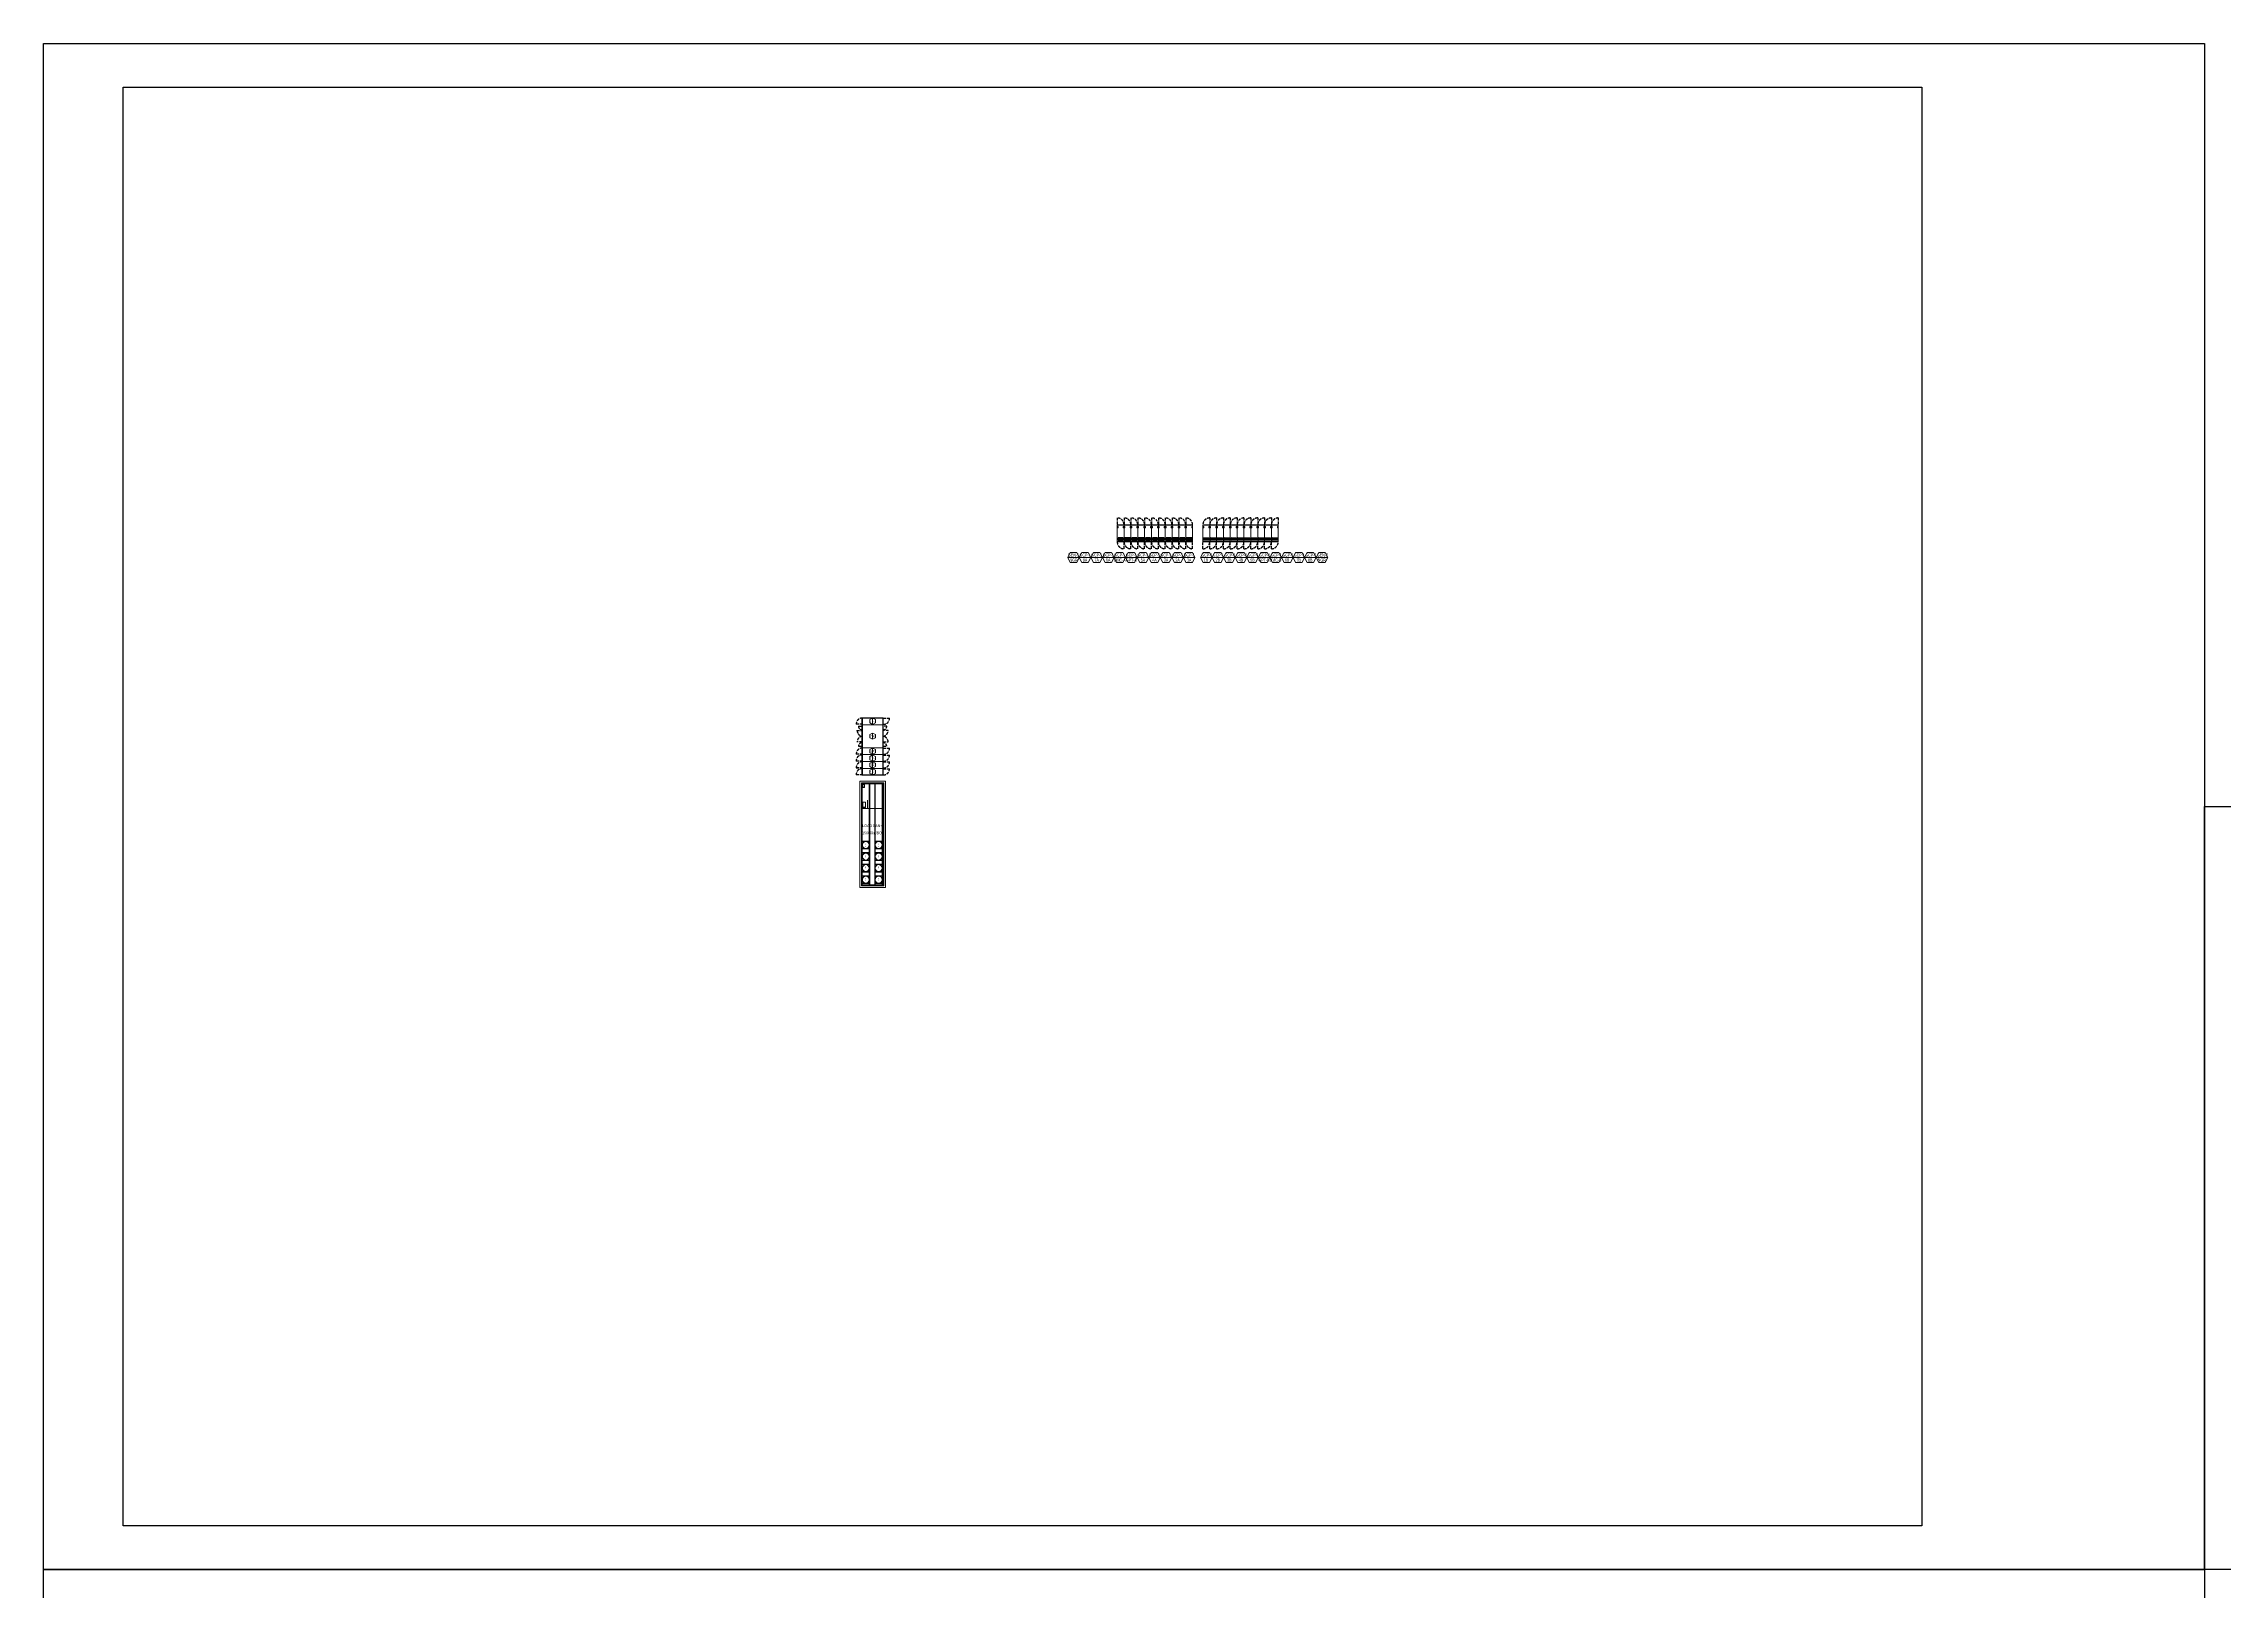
# Model space of a CAD drawing. Header units: millimetres. Extents: x 0 to 504600, y -356400 to 891000.
# Drawn here: x 0 to 254625, y -180750 to 0 of the extents above; entities that cross this region are included whole.
import ezdxf
from ezdxf.enums import TextEntityAlignment as Align

# ---------------------------------------------------------------- set-up
doc = ezdxf.new("R2010")
doc.units = ezdxf.units.MM
doc.header["$LTSCALE"] = 150
doc.linetypes.add('LH2', pattern=[2.85, 2, -0.85])
doc.linetypes.add('PHANTOM', pattern=[2.5, 1.25, -0.25, 0.25, -0.25, 0.25, -0.25])
doc.layers.get('Defpoints').update_dxf_attribs({"color": 150})
doc.layers.add('-----31 Base Plan Equipment', color=5, linetype='Continuous', lineweight=0)
doc.layers.add('NOPLOT', color=191, linetype='Continuous', plot=False)
doc.styles.add('ELEC', font='')
doc.styles.get('ELEC').set_extended_font_data('Dotum')

msp = doc.modelspace()

# ---------------------------------------------------------------- linework, layer by layer
at = {"layer": '-----31 Base Plan Equipment'}
for p, q in [((126154, -56235), (125354, -56235)), ((126154, -58153), (125354, -58153)), ((125404, -56555), (125454, -56405)), ((125454, -56555), (125404, -56405)), ((126104, -56555), (126054, -56405)), ((126054, -56555), (126104, -56405)), ((126954, -56235), (126154, -56235)), ((126954, -58153), (126154, -58153)), ((126204, -56555), (126254, -56405)), ((126254, -56555), (126204, -56405)), ((126904, -56555), (126854, -56405)), ((126854, -56555), (126904, -56405)), ((127754, -56235), (126954, -56235)), ((127754, -58153), (126954, -58153)), ((127004, -56555), (127054, -56405)), ((127054, -56555), (127004, -56405)), ((127704, -56555), (127654, -56405)), ((127654, -56555), (127704, -56405)), ((128554, -56235), (127754, -56235)), ((128554, -58153), (127754, -58153)), ((127804, -56555), (127854, -56405)), ((127854, -56555), (127804, -56405)), ((128504, -56555), (128454, -56405)), ((128454, -56555), (128504, -56405)), ((129354, -56235), (128554, -56235)), ((129354, -58153), (128554, -58153)), ((128604, -56555), (128654, -56405)), ((128654, -56555), (128604, -56405)), ((129304, -56555), (129254, -56405)), ((129254, -56555), (129304, -56405)), ((130154, -56235), (129354, -56235)), ((130154, -58153), (129354, -58153)), ((129404, -56555), (129454, -56405)), ((129454, -56555), (129404, -56405)), ((130104, -56555), (130054, -56405)), ((130054, -56555), (130104, -56405)), ((130954, -56235), (130154, -56235)), ((130954, -58153), (130154, -58153)), ((130204, -56555), (130254, -56405)), ((130254, -56555), (130204, -56405)), ((130904, -56555), (130854, -56405)), ((130854, -56555), (130904, -56405)), ((131754, -56235), (130954, -56235)), ((131754, -58153), (130954, -58153)), ((131004, -56555), (131054, -56405)), ((131054, -56555), (131004, -56405)), ((131704, -56555), (131654, -56405)), ((131654, -56555), (131704, -56405)), ((132554, -56235), (131754, -56235)), ((132554, -58153), (131754, -58153)), ((131804, -56555), (131854, -56405)), ((131854, -56555), (131804, -56405)), ((132504, -56555), (132454, -56405)), ((132454, -56555), (132504, -56405)), ((133354, -56235), (132554, -56235)), ((133354, -58153), (132554, -58153)), ((132604, -56555), (132654, -56405)), ((132654, -56555), (132604, -56405)), ((133304, -56555), (133254, -56405)), ((133254, -56555), (133304, -56405)), ((134154, -56235), (133354, -56235)), ((134154, -58153), (133354, -58153)), ((133404, -56555), (133454, -56405)), ((133454, -56555), (133404, -56405)), ((134104, -56555), (134054, -56405)), ((134054, -56555), (134104, -56405)), ((135354, -56235), (136154, -56235)), ((135354, -58153), (136154, -58153)), ((135404, -56555), (135454, -56405)), ((135454, -56555), (135404, -56405)), ((136104, -56555), (136054, -56405)), ((136054, -56555), (136104, -56405)), ((136154, -56235), (136954, -56235)), ((136154, -58153), (136954, -58153)), ((136204, -56555), (136254, -56405)), ((136254, -56555), (136204, -56405)), ((136904, -56555), (136854, -56405)), ((136854, -56555), (136904, -56405)), ((136954, -56235), (137754, -56235)), ((136954, -58153), (137754, -58153)), ((137004, -56555), (137054, -56405)), ((137054, -56555), (137004, -56405)), ((137704, -56555), (137654, -56405)), ((137654, -56555), (137704, -56405)), ((137754, -56235), (138554, -56235)), ((137754, -58153), (138554, -58153)), ((137804, -56555), (137854, -56405)), ((137854, -56555), (137804, -56405)), ((138504, -56555), (138454, -56405)), ((138454, -56555), (138504, -56405)), ((138554, -56235), (139354, -56235)), ((138554, -58153), (139354, -58153)), ((138604, -56555), (138654, -56405)), ((138654, -56555), (138604, -56405)), ((139304, -56555), (139254, -56405)), ((139254, -56555), (139304, -56405)), ((139354, -56235), (140154, -56235)), ((139354, -58153), (140154, -58153)), ((139404, -56555), (139454, -56405)), ((139454, -56555), (139404, -56405)), ((140104, -56555), (140054, -56405)), ((140054, -56555), (140104, -56405)), ((140154, -56235), (140954, -56235)), ((140154, -58153), (140954, -58153)), ((140204, -56555), (140254, -56405)), ((140254, -56555), (140204, -56405)), ((140904, -56555), (140854, -56405)), ((140854, -56555), (140904, -56405)), ((140954, -56235), (141754, -56235)), ((140954, -58153), (141754, -58153)), ((141004, -56555), (141054, -56405)), ((141054, -56555), (141004, -56405)), ((141704, -56555), (141654, -56405)), ((141654, -56555), (141704, -56405)), ((141754, -56235), (142554, -56235)), ((141754, -58153), (142554, -58153)), ((141804, -56555), (141854, -56405)), ((141854, -56555), (141804, -56405)), ((142504, -56555), (142454, -56405)), ((142454, -56555), (142504, -56405)), ((142554, -56235), (143354, -56235)), ((142554, -58153), (143354, -58153)), ((142604, -56555), (142654, -56405)), ((142654, -56555), (142604, -56405)), ((143304, -56555), (143254, -56405)), ((143254, -56555), (143304, -56405)), ((143354, -56235), (144154, -56235)), ((143354, -58153), (144154, -58153)), ((143404, -56555), (143454, -56405)), ((143454, -56555), (143404, -56405)), ((144104, -56555), (144054, -56405)), ((144054, -56555), (144104, -56405)), ((95494, -86336, 0), (95494, -98336, 0)), ((95494, -86336, 0), (95494, -87336, 0)), ((95497, -86336, 0), (97994, -86336, 0)), ((95497, -86336, 0), (95497, -98336, 0)), ((95497, -86336, 0), (97994, -86336, 0)), ((95497, -86340, 0), (97994, -86340, 0)), ((95497, -86340, 0), (97994, -86340, 0)), ((95497, -86433, 0), (97994, -86433, 0)), ((95497, -86433, 0), (97994, -86433, 0)), ((95497, -86436, 0), (97994, -86436, 0)), ((95497, -86436, 0), (97994, -86436, 0)), ((95542, -86436, 0), (95542, -98236, 0)), ((95567, -86375, 0), (95567, -98274, 0)), ((95587, -86436, 0), (95587, -98236, 0)), ((95592, -86436, 0), (95592, -98236, 0)), ((96407, -86436, 0), (96407, -98236, 0)), ((96457, -86436, 0), (96457, -98236, 0)), ((97034, -86436, 0), (97034, -98236, 0)), ((97084, -86436, 0), (97084, -98236, 0)), ((97899, -86436, 0), (97899, -98236, 0)), ((97904, -86436, 0), (97904, -98236, 0)), ((97924, -86375, 0), (97924, -98274, 0)), ((97949, -86436, 0), (97949, -98236, 0)), ((97994, -86336, 0), (97994, -98336, 0)), ((97994, -86336, 0), (98094, -86336, 0)), ((97994, -86336, 0), (98094, -86336, 0)), ((97997, -86336, 0), (97997, -98336, 0)), ((98091, -86336, 0), (98091, -98336, 0)), ((98094, -86336, 0), (98094, -98336, 0)), ((95558, -93154, 0), (95576, -93154, 0)), ((95558, -93369, 0), (95576, -93369, 0)), ((95558, -93586, 0), (95576, -93586, 0)), ((95558, -93804, 0), (95576, -93804, 0)), ((95558, -94019, 0), (95576, -94019, 0)), ((95567, -93163, 0), (95567, -93145, 0)), ((95567, -93378, 0), (95567, -93360, 0)), ((95567, -93595, 0), (95567, -93577, 0)), ((95567, -93813, 0), (95567, -93795, 0)), ((95567, -94028, 0), (95567, -94010, 0)), ((96407, -93129, 0), (95592, -93129, 0)), ((96407, -93174, 0), (95592, -93174, 0)), ((96407, -93179, 0), (95592, -93179, 0)), ((96407, -93994, 0), (95592, -93994, 0)), ((96407, -93999, 0), (95592, -93999, 0)), ((96407, -94044, 0), (95592, -94044, 0)), ((95773, -93154, 0), (95791, -93154, 0)), ((95773, -94019, 0), (95791, -94019, 0)), ((95782, -93163, 0), (95782, -93145, 0)), ((95782, -94028, 0), (95782, -94010, 0)), ((95990, -93154, 0), (96008, -93154, 0)), ((95990, -94019, 0), (96008, -94019, 0)), ((95999, -93163, 0), (95999, -93145, 0)), ((95999, -94028, 0), (95999, -94010, 0)), ((96208, -93154, 0), (96226, -93154, 0)), ((96208, -94019, 0), (96226, -94019, 0)), ((96217, -93163, 0), (96217, -93145, 0)), ((96217, -94028, 0), (96217, -94010, 0)), ((96423, -93154, 0), (96441, -93154, 0)), ((96423, -93369, 0), (96441, -93369, 0)), ((96423, -93586, 0), (96441, -93586, 0)), ((96423, -93804, 0), (96441, -93804, 0)), ((96423, -94019, 0), (96441, -94019, 0)), ((96432, -93163, 0), (96432, -93145, 0)), ((96432, -93378, 0), (96432, -93360, 0)), ((96432, -93595, 0), (96432, -93577, 0)), ((96432, -93813, 0), (96432, -93795, 0)), ((96432, -94028, 0), (96432, -94010, 0)), ((97050, -93154, 0), (97068, -93154, 0)), ((97050, -93369, 0), (97068, -93369, 0)), ((97050, -93586, 0), (97068, -93586, 0)), ((97050, -93804, 0), (97068, -93804, 0)), ((97050, -94019, 0), (97068, -94019, 0)), ((97059, -93163, 0), (97059, -93145, 0)), ((97059, -93378, 0), (97059, -93360, 0)), ((97059, -93595, 0), (97059, -93577, 0)), ((97059, -93813, 0), (97059, -93795, 0)), ((97059, -94028, 0), (97059, -94010, 0)), ((97084, -93129, 0), (97899, -93129, 0)), ((97084, -93174, 0), (97899, -93174, 0)), ((97084, -93179, 0), (97899, -93179, 0)), ((97084, -93994, 0), (97899, -93994, 0)), ((97084, -93999, 0), (97899, -93999, 0)), ((97084, -94044, 0), (97899, -94044, 0)), ((97265, -93154, 0), (97283, -93154, 0)), ((97265, -94019, 0), (97283, -94019, 0)), ((97274, -93163, 0), (97274, -93145, 0)), ((97274, -94028, 0), (97274, -94010, 0)), ((97482, -93154, 0), (97500, -93154, 0)), ((97482, -94019, 0), (97500, -94019, 0)), ((97491, -93163, 0), (97491, -93145, 0)), ((97491, -94028, 0), (97491, -94010, 0)), ((97700, -93154, 0), (97718, -93154, 0)), ((97700, -94019, 0), (97718, -94019, 0)), ((97709, -93163, 0), (97709, -93145, 0)), ((97709, -94028, 0), (97709, -94010, 0)), ((97915, -93154, 0), (97933, -93154, 0)), ((97915, -93369, 0), (97933, -93369, 0)), ((97915, -93586, 0), (97933, -93586, 0)), ((97915, -93804, 0), (97933, -93804, 0)), ((97915, -94019, 0), (97933, -94019, 0)), ((97924, -93163, 0), (97924, -93145, 0)), ((97924, -93378, 0), (97924, -93360, 0)), ((97924, -93595, 0), (97924, -93577, 0)), ((97924, -93813, 0), (97924, -93795, 0)), ((97924, -94028, 0), (97924, -94010, 0)), ((95558, -94504, 0), (95576, -94504, 0)), ((95558, -94719, 0), (95576, -94719, 0)), ((95558, -94936, 0), (95576, -94936, 0)), ((95558, -95154, 0), (95576, -95154, 0)), ((95558, -95369, 0), (95576, -95369, 0)), ((95558, -95854, 0), (95576, -95854, 0)), ((95558, -96069, 0), (95576, -96069, 0)), ((95558, -96286, 0), (95576, -96286, 0)), ((95558, -96504, 0), (95576, -96504, 0)), ((95558, -96719, 0), (95576, -96719, 0)), ((95567, -94513, 0), (95567, -94495, 0)), ((95567, -94728, 0), (95567, -94710, 0)), ((95567, -94945, 0), (95567, -94927, 0)), ((95567, -95163, 0), (95567, -95145, 0)), ((95567, -95378, 0), (95567, -95360, 0)), ((95567, -95863, 0), (95567, -95845, 0)), ((95567, -96078, 0), (95567, -96060, 0)), ((95567, -96295, 0), (95567, -96277, 0)), ((95567, -96513, 0), (95567, -96495, 0)), ((95567, -96728, 0), (95567, -96710, 0)), ((96407, -94479, 0), (95592, -94479, 0)), ((96407, -94524, 0), (95592, -94524, 0)), ((96407, -94529, 0), (95592, -94529, 0)), ((96407, -95344, 0), (95592, -95344, 0)), ((96407, -95349, 0), (95592, -95349, 0)), ((96407, -95394, 0), (95592, -95394, 0)), ((96407, -95829, 0), (95592, -95829, 0)), ((96407, -95874, 0), (95592, -95874, 0)), ((96407, -95879, 0), (95592, -95879, 0)), ((96407, -96694, 0), (95592, -96694, 0)), ((96407, -96699, 0), (95592, -96699, 0)), ((96407, -96744, 0), (95592, -96744, 0)), ((95773, -94504, 0), (95791, -94504, 0)), ((95773, -95369, 0), (95791, -95369, 0)), ((95773, -95854, 0), (95791, -95854, 0)), ((95773, -96719, 0), (95791, -96719, 0)), ((95782, -94513, 0), (95782, -94495, 0)), ((95782, -95378, 0), (95782, -95360, 0)), ((95782, -95863, 0), (95782, -95845, 0)), ((95782, -96728, 0), (95782, -96710, 0)), ((95990, -94504, 0), (96008, -94504, 0)), ((95990, -95369, 0), (96008, -95369, 0)), ((95990, -95854, 0), (96008, -95854, 0)), ((95990, -96719, 0), (96008, -96719, 0)), ((95999, -94513, 0), (95999, -94495, 0)), ((95999, -95378, 0), (95999, -95360, 0)), ((95999, -95863, 0), (95999, -95845, 0)), ((95999, -96728, 0), (95999, -96710, 0)), ((96208, -94504, 0), (96226, -94504, 0)), ((96208, -95369, 0), (96226, -95369, 0)), ((96208, -95854, 0), (96226, -95854, 0)), ((96208, -96719, 0), (96226, -96719, 0)), ((96217, -94513, 0), (96217, -94495, 0)), ((96217, -95378, 0), (96217, -95360, 0)), ((96217, -95863, 0), (96217, -95845, 0)), ((96217, -96728, 0), (96217, -96710, 0)), ((96423, -94504, 0), (96441, -94504, 0)), ((96423, -94719, 0), (96441, -94719, 0)), ((96423, -94936, 0), (96441, -94936, 0)), ((96423, -95154, 0), (96441, -95154, 0)), ((96423, -95369, 0), (96441, -95369, 0)), ((96423, -95854, 0), (96441, -95854, 0)), ((96423, -96069, 0), (96441, -96069, 0)), ((96423, -96286, 0), (96441, -96286, 0)), ((96423, -96504, 0), (96441, -96504, 0)), ((96423, -96719, 0), (96441, -96719, 0)), ((96432, -94513, 0), (96432, -94495, 0)), ((96432, -94728, 0), (96432, -94710, 0)), ((96432, -94945, 0), (96432, -94927, 0)), ((96432, -95163, 0), (96432, -95145, 0)), ((96432, -95378, 0), (96432, -95360, 0)), ((96432, -95863, 0), (96432, -95845, 0)), ((96432, -96078, 0), (96432, -96060, 0)), ((96432, -96295, 0), (96432, -96277, 0)), ((96432, -96513, 0), (96432, -96495, 0)), ((96432, -96728, 0), (96432, -96710, 0)), ((97050, -94504, 0), (97068, -94504, 0)), ((97050, -94719, 0), (97068, -94719, 0)), ((97050, -94936, 0), (97068, -94936, 0)), ((97050, -95154, 0), (97068, -95154, 0)), ((97050, -95369, 0), (97068, -95369, 0)), ((97050, -95854, 0), (97068, -95854, 0)), ((97050, -96069, 0), (97068, -96069, 0)), ((97050, -96286, 0), (97068, -96286, 0)), ((97050, -96504, 0), (97068, -96504, 0)), ((97050, -96719, 0), (97068, -96719, 0)), ((97059, -94513, 0), (97059, -94495, 0)), ((97059, -94728, 0), (97059, -94710, 0)), ((97059, -94945, 0), (97059, -94927, 0)), ((97059, -95163, 0), (97059, -95145, 0)), ((97059, -95378, 0), (97059, -95360, 0)), ((97059, -95863, 0), (97059, -95845, 0)), ((97059, -96078, 0), (97059, -96060, 0)), ((97059, -96295, 0), (97059, -96277, 0)), ((97059, -96513, 0), (97059, -96495, 0)), ((97059, -96728, 0), (97059, -96710, 0)), ((97084, -94479, 0), (97899, -94479, 0)), ((97084, -94524, 0), (97899, -94524, 0)), ((97084, -94529, 0), (97899, -94529, 0)), ((97084, -95344, 0), (97899, -95344, 0)), ((97084, -95349, 0), (97899, -95349, 0)), ((97084, -95394, 0), (97899, -95394, 0)), ((97084, -95829, 0), (97899, -95829, 0)), ((97084, -95874, 0), (97899, -95874, 0)), ((97084, -95879, 0), (97899, -95879, 0)), ((97084, -96694, 0), (97899, -96694, 0)), ((97084, -96699, 0), (97899, -96699, 0)), ((97084, -96744, 0), (97899, -96744, 0)), ((97265, -94504, 0), (97283, -94504, 0)), ((97265, -95369, 0), (97283, -95369, 0)), ((97265, -95854, 0), (97283, -95854, 0)), ((97265, -96719, 0), (97283, -96719, 0)), ((97274, -94513, 0), (97274, -94495, 0)), ((97274, -95378, 0), (97274, -95360, 0)), ((97274, -95863, 0), (97274, -95845, 0)), ((97274, -96728, 0), (97274, -96710, 0)), ((97482, -94504, 0), (97500, -94504, 0)), ((97482, -95369, 0), (97500, -95369, 0)), ((97482, -95854, 0), (97500, -95854, 0)), ((97482, -96719, 0), (97500, -96719, 0)), ((97491, -94513, 0), (97491, -94495, 0)), ((97491, -95378, 0), (97491, -95360, 0)), ((97491, -95863, 0), (97491, -95845, 0)), ((97491, -96728, 0), (97491, -96710, 0)), ((97700, -94504, 0), (97718, -94504, 0)), ((97700, -95369, 0), (97718, -95369, 0)), ((97700, -95854, 0), (97718, -95854, 0)), ((97700, -96719, 0), (97718, -96719, 0)), ((97709, -94513, 0), (97709, -94495, 0)), ((97709, -95378, 0), (97709, -95360, 0)), ((97709, -95863, 0), (97709, -95845, 0)), ((97709, -96728, 0), (97709, -96710, 0)), ((97915, -94504, 0), (97933, -94504, 0)), ((97915, -94719, 0), (97933, -94719, 0)), ((97915, -94936, 0), (97933, -94936, 0)), ((97915, -95154, 0), (97933, -95154, 0)), ((97915, -95369, 0), (97933, -95369, 0)), ((97915, -95854, 0), (97933, -95854, 0)), ((97915, -96069, 0), (97933, -96069, 0)), ((97915, -96286, 0), (97933, -96286, 0)), ((97915, -96504, 0), (97933, -96504, 0)), ((97915, -96719, 0), (97933, -96719, 0)), ((97924, -94513, 0), (97924, -94495, 0)), ((97924, -94728, 0), (97924, -94710, 0)), ((97924, -94945, 0), (97924, -94927, 0)), ((97924, -95163, 0), (97924, -95145, 0)), ((97924, -95378, 0), (97924, -95360, 0)), ((97924, -95863, 0), (97924, -95845, 0)), ((97924, -96078, 0), (97924, -96060, 0)), ((97924, -96295, 0), (97924, -96277, 0)), ((97924, -96513, 0), (97924, -96495, 0)), ((97924, -96728, 0), (97924, -96710, 0)), ((95497, -98236, 0), (97994, -98236, 0)), ((95497, -98240, 0), (97994, -98240, 0)), ((95497, -98333, 0), (97994, -98333, 0)), ((95497, -98336, 0), (97994, -98336, 0)), ((95558, -97204, 0), (95576, -97204, 0)), ((95558, -97419, 0), (95576, -97419, 0)), ((95558, -97636, 0), (95576, -97636, 0)), ((95558, -97854, 0), (95576, -97854, 0)), ((95558, -98069, 0), (95576, -98069, 0)), ((95567, -97213, 0), (95567, -97195, 0)), ((95567, -97428, 0), (95567, -97410, 0)), ((95567, -97645, 0), (95567, -97627, 0)), ((95567, -97863, 0), (95567, -97845, 0)), ((95567, -98078, 0), (95567, -98060, 0)), ((96407, -97179, 0), (95592, -97179, 0)), ((96407, -97224, 0), (95592, -97224, 0)), ((96407, -97229, 0), (95592, -97229, 0)), ((96407, -98044, 0), (95592, -98044, 0)), ((96407, -98049, 0), (95592, -98049, 0)), ((96407, -98094, 0), (95592, -98094, 0)), ((95773, -97204, 0), (95791, -97204, 0)), ((95773, -98069, 0), (95791, -98069, 0)), ((95782, -97213, 0), (95782, -97195, 0)), ((95782, -98078, 0), (95782, -98060, 0)), ((95990, -97204, 0), (96008, -97204, 0)), ((95990, -98069, 0), (96008, -98069, 0)), ((95999, -97213, 0), (95999, -97195, 0)), ((95999, -98078, 0), (95999, -98060, 0)), ((96208, -97204, 0), (96226, -97204, 0)), ((96208, -98069, 0), (96226, -98069, 0)), ((96217, -97213, 0), (96217, -97195, 0)), ((96217, -98078, 0), (96217, -98060, 0)), ((96423, -97204, 0), (96441, -97204, 0)), ((96423, -97419, 0), (96441, -97419, 0)), ((96423, -97636, 0), (96441, -97636, 0)), ((96423, -97854, 0), (96441, -97854, 0)), ((96423, -98069, 0), (96441, -98069, 0)), ((96432, -97213, 0), (96432, -97195, 0)), ((96432, -97428, 0), (96432, -97410, 0)), ((96432, -97645, 0), (96432, -97627, 0)), ((96432, -97863, 0), (96432, -97845, 0)), ((96432, -98078, 0), (96432, -98060, 0)), ((97050, -97204, 0), (97068, -97204, 0)), ((97050, -97419, 0), (97068, -97419, 0)), ((97050, -97636, 0), (97068, -97636, 0)), ((97050, -97854, 0), (97068, -97854, 0)), ((97050, -98069, 0), (97068, -98069, 0)), ((97059, -97213, 0), (97059, -97195, 0)), ((97059, -97428, 0), (97059, -97410, 0)), ((97059, -97645, 0), (97059, -97627, 0)), ((97059, -97863, 0), (97059, -97845, 0)), ((97059, -98078, 0), (97059, -98060, 0)), ((97084, -97179, 0), (97899, -97179, 0)), ((97084, -97224, 0), (97899, -97224, 0)), ((97084, -97229, 0), (97899, -97229, 0)), ((97084, -98044, 0), (97899, -98044, 0)), ((97084, -98049, 0), (97899, -98049, 0)), ((97084, -98094, 0), (97899, -98094, 0)), ((97265, -97204, 0), (97283, -97204, 0)), ((97265, -98069, 0), (97283, -98069, 0)), ((97274, -97213, 0), (97274, -97195, 0)), ((97274, -98078, 0), (97274, -98060, 0)), ((97482, -97204, 0), (97500, -97204, 0)), ((97482, -98069, 0), (97500, -98069, 0)), ((97491, -97213, 0), (97491, -97195, 0)), ((97491, -98078, 0), (97491, -98060, 0)), ((97700, -97204, 0), (97718, -97204, 0)), ((97700, -98069, 0), (97718, -98069, 0)), ((97709, -97213, 0), (97709, -97195, 0)), ((97709, -98078, 0), (97709, -98060, 0)), ((97899, -97241, 0), (97899, -96991, 0)), ((97899, -96991, 0), (97949, -96991, 0)), ((97949, -97241, 0), (97899, -97241, 0)), ((97903, -97245, 0), (97903, -96987, 0)), ((97903, -96987, 0), (97945, -96987, 0)), ((97945, -97245, 0), (97903, -97245, 0)), ((97915, -97204, 0), (97933, -97204, 0)), ((97915, -97419, 0), (97933, -97419, 0)), ((97915, -97636, 0), (97933, -97636, 0)), ((97915, -97854, 0), (97933, -97854, 0)), ((97915, -98069, 0), (97933, -98069, 0)), ((97924, -97213, 0), (97924, -97195, 0)), ((97924, -97428, 0), (97924, -97410, 0)), ((97924, -97645, 0), (97924, -97627, 0)), ((97924, -97863, 0), (97924, -97845, 0)), ((97924, -98078, 0), (97924, -98060, 0)), ((97945, -96987, 0), (97945, -97245, 0)), ((97949, -96991, 0), (97949, -97241, 0)), ((97994, -98336, 0), (98094, -98336, 0))]:
    msp.add_line(p, q, dxfattribs=at)
at = {"layer": '-----31 Base Plan Equipment', "ltscale": 10}
for p, q in [((96192, -89336, 0), (96192, -88336, 0)), ((95592, -89336, 0), (96192, -89336, 0)), ((96192, -89336, 0), (97899, -89336, 0))]:
    msp.add_line(p, q, dxfattribs=at)
at = {"layer": '-----31 Base Plan Equipment', "elevation": 0}
for points in [[(126154, -56195), (125354, -56195), (125354, -58195), (126154, -58195)], [(125404, -56405), (125454, -56405), (125454, -56555), (125404, -56555)], [(126104, -56405), (126054, -56405), (126054, -56555), (126104, -56555)], [(126954, -56195), (126154, -56195), (126154, -58195), (126954, -58195)], [(126204, -56405), (126254, -56405), (126254, -56555), (126204, -56555)], [(126904, -56405), (126854, -56405), (126854, -56555), (126904, -56555)], [(127754, -56195), (126954, -56195), (126954, -58195), (127754, -58195)], [(127004, -56405), (127054, -56405), (127054, -56555), (127004, -56555)], [(127704, -56405), (127654, -56405), (127654, -56555), (127704, -56555)], [(128554, -56195), (127754, -56195), (127754, -58195), (128554, -58195)], [(127804, -56405), (127854, -56405), (127854, -56555), (127804, -56555)], [(128504, -56405), (128454, -56405), (128454, -56555), (128504, -56555)], [(129354, -56195), (128554, -56195), (128554, -58195), (129354, -58195)], [(128604, -56405), (128654, -56405), (128654, -56555), (128604, -56555)], [(129304, -56405), (129254, -56405), (129254, -56555), (129304, -56555)], [(130154, -56195), (129354, -56195), (129354, -58195), (130154, -58195)], [(129404, -56405), (129454, -56405), (129454, -56555), (129404, -56555)], [(130104, -56405), (130054, -56405), (130054, -56555), (130104, -56555)], [(130954, -56195), (130154, -56195), (130154, -58195), (130954, -58195)], [(130204, -56405), (130254, -56405), (130254, -56555), (130204, -56555)], [(130904, -56405), (130854, -56405), (130854, -56555), (130904, -56555)], [(131754, -56195), (130954, -56195), (130954, -58195), (131754, -58195)], [(131004, -56405), (131054, -56405), (131054, -56555), (131004, -56555)], [(131704, -56405), (131654, -56405), (131654, -56555), (131704, -56555)], [(132554, -56195), (131754, -56195), (131754, -58195), (132554, -58195)], [(131804, -56405), (131854, -56405), (131854, -56555), (131804, -56555)], [(132504, -56405), (132454, -56405), (132454, -56555), (132504, -56555)], [(133354, -56195), (132554, -56195), (132554, -58195), (133354, -58195)], [(132604, -56405), (132654, -56405), (132654, -56555), (132604, -56555)], [(133304, -56405), (133254, -56405), (133254, -56555), (133304, -56555)], [(134154, -56195), (133354, -56195), (133354, -58195), (134154, -58195)], [(133404, -56405), (133454, -56405), (133454, -56555), (133404, -56555)], [(134104, -56405), (134054, -56405), (134054, -56555), (134104, -56555)], [(135354, -56195), (136154, -56195), (136154, -58195), (135354, -58195)], [(135404, -56405), (135454, -56405), (135454, -56555), (135404, -56555)], [(136104, -56405), (136054, -56405), (136054, -56555), (136104, -56555)], [(136154, -56195), (136954, -56195), (136954, -58195), (136154, -58195)], [(136204, -56405), (136254, -56405), (136254, -56555), (136204, -56555)], [(136904, -56405), (136854, -56405), (136854, -56555), (136904, -56555)], [(136954, -56195), (137754, -56195), (137754, -58195), (136954, -58195)], [(137004, -56405), (137054, -56405), (137054, -56555), (137004, -56555)], [(137704, -56405), (137654, -56405), (137654, -56555), (137704, -56555)], [(137754, -56195), (138554, -56195), (138554, -58195), (137754, -58195)], [(137804, -56405), (137854, -56405), (137854, -56555), (137804, -56555)], [(138504, -56405), (138454, -56405), (138454, -56555), (138504, -56555)], [(138554, -56195), (139354, -56195), (139354, -58195), (138554, -58195)], [(138604, -56405), (138654, -56405), (138654, -56555), (138604, -56555)], [(139304, -56405), (139254, -56405), (139254, -56555), (139304, -56555)], [(139354, -56195), (140154, -56195), (140154, -58195), (139354, -58195)], [(139404, -56405), (139454, -56405), (139454, -56555), (139404, -56555)], [(140104, -56405), (140054, -56405), (140054, -56555), (140104, -56555)], [(140154, -56195), (140954, -56195), (140954, -58195), (140154, -58195)], [(140204, -56405), (140254, -56405), (140254, -56555), (140204, -56555)], [(140904, -56405), (140854, -56405), (140854, -56555), (140904, -56555)], [(140954, -56195), (141754, -56195), (141754, -58195), (140954, -58195)], [(141004, -56405), (141054, -56405), (141054, -56555), (141004, -56555)], [(141704, -56405), (141654, -56405), (141654, -56555), (141704, -56555)], [(141754, -56195), (142554, -56195), (142554, -58195), (141754, -58195)], [(141804, -56405), (141854, -56405), (141854, -56555), (141804, -56555)], [(142504, -56405), (142454, -56405), (142454, -56555), (142504, -56555)], [(142554, -56195), (143354, -56195), (143354, -58195), (142554, -58195)], [(142604, -56405), (142654, -56405), (142654, -56555), (142604, -56555)], [(143304, -56405), (143254, -56405), (143254, -56555), (143304, -56555)], [(143354, -56195), (144154, -56195), (144154, -58195), (143354, -58195)], [(143404, -56405), (143454, -56405), (143454, -56555), (143404, -56555)], [(144104, -56405), (144054, -56405), (144054, -56555), (144104, -56555)], [(95544, -78736), (95544, -79536), (98044, -79536), (98044, -78736)], [(97994, -78786), (97994, -85386), (95594, -85386), (95594, -78786)], [(98044, -79536), (98044, -82236), (95544, -82236), (95544, -79536)], [(95544, -82236), (95544, -83036), (98044, -83036), (98044, -82236)], [(95544, -83036), (95544, -83836), (98044, -83836), (98044, -83036)], [(95544, -83836), (95544, -84636), (98044, -84636), (98044, -83836)], [(95294, -86136), (95294, -98536), (98294, -98536), (98294, -86136)], [(95544, -84636), (95544, -85436), (98044, -85436), (98044, -84636)], [(95624, -86516), (95624, -86856), (95864, -86856), (95864, -86516)], [(95644, -86536), (95644, -86836), (95844, -86836), (95844, -86536)], [(95624, -88566), (95624, -89206), (95964, -89206), (95964, -88566)], [(95644, -88586), (95644, -89186), (95944, -89186), (95944, -88586)]]:
    msp.add_lwpolyline(points, close=True, dxfattribs=at)
at = {"layer": '-----31 Base Plan Equipment'}
for points in [[(119579, -60011), (120929, -60011), (120629, -60611), (119878, -60611), (119579, -60011), (119878, -59411), (120629, -59411), (120929, -60011)], [(120929, -60011), (122279, -60011), (121979, -60611), (121228, -60611), (120929, -60011), (121228, -59411), (121979, -59411), (122279, -60011)], [(122279, -60011), (123629, -60011), (123329, -60611), (122578, -60611), (122279, -60011), (122578, -59411), (123329, -59411), (123629, -60011)], [(123629, -60011), (124979, -60011), (124679, -60611), (123928, -60611), (123629, -60011), (123928, -59411), (124679, -59411), (124979, -60011)], [(124976, -60011), (126326, -60011), (126026, -60611), (125275, -60611), (124976, -60011), (125275, -59411), (126026, -59411), (126326, -60011)], [(126329, -60011), (127679, -60011), (127379, -60611), (126628, -60611), (126329, -60011), (126628, -59411), (127379, -59411), (127679, -60011)], [(127679, -60011), (129029, -60011), (128729, -60611), (127978, -60611), (127679, -60011), (127978, -59411), (128729, -59411), (129029, -60011)], [(129029, -60011), (130379, -60011), (130079, -60611), (129328, -60611), (129029, -60011), (129328, -59411), (130079, -59411), (130379, -60011)], [(130379, -60011), (131729, -60011), (131429, -60611), (130678, -60611), (130379, -60011), (130678, -59411), (131429, -59411), (131729, -60011)], [(131729, -60011), (133079, -60011), (132779, -60611), (132028, -60611), (131729, -60011), (132028, -59411), (132779, -59411), (133079, -60011)], [(133079, -60011), (134429, -60011), (134129, -60611), (133378, -60611), (133079, -60011), (133378, -59411), (134129, -59411), (134429, -60011)], [(136429, -60011), (135079, -60011), (135378, -60611), (136129, -60611), (136429, -60011), (136129, -59411), (135378, -59411), (135079, -60011)], [(137779, -60011), (136429, -60011), (136728, -60611), (137479, -60611), (137779, -60011), (137479, -59411), (136728, -59411), (136429, -60011)], [(139129, -60011), (137779, -60011), (138078, -60611), (138829, -60611), (139129, -60011), (138829, -59411), (138078, -59411), (137779, -60011)], [(140479, -60011), (139129, -60011), (139428, -60611), (140179, -60611), (140479, -60011), (140179, -59411), (139428, -59411), (139129, -60011)], [(141829, -60011), (140479, -60011), (140778, -60611), (141529, -60611), (141829, -60011), (141529, -59411), (140778, -59411), (140479, -60011)], [(143179, -60011), (141829, -60011), (142128, -60611), (142879, -60611), (143179, -60011), (142879, -59411), (142128, -59411), (141829, -60011)], [(144531, -60011), (143181, -60011), (143481, -60611), (144232, -60611), (144531, -60011), (144232, -59411), (143481, -59411), (143181, -60011)], [(145879, -60011), (144529, -60011), (144828, -60611), (145579, -60611), (145879, -60011), (145579, -59411), (144828, -59411), (144529, -60011)], [(147229, -60011), (145879, -60011), (146178, -60611), (146929, -60611), (147229, -60011), (146929, -59411), (146178, -59411), (145879, -60011)], [(148579, -60011), (147229, -60011), (147528, -60611), (148279, -60611), (148579, -60011), (148279, -59411), (147528, -59411), (147229, -60011)], [(149929, -60011), (148579, -60011), (148878, -60611), (149629, -60611), (149929, -60011), (149629, -59411), (148878, -59411), (148579, -60011)]]:
    msp.add_lwpolyline(points, dxfattribs=at)
at = {"layer": '-----31 Base Plan Equipment', "elevation": 0}
for points in [[(96794, -78776), (96794, -79496), (96474, -79337), (96474, -78936), (96794, -78776), (97114, -78936), (97114, -79337), (96794, -79496)], [(96794, -80526), (96794, -81246), (96474, -81087), (96474, -80686), (96794, -80526), (97114, -80686), (97114, -81087), (96794, -81246)], [(96794, -82276), (96794, -82996), (96474, -82837), (96474, -82436), (96794, -82276), (97114, -82436), (97114, -82837), (96794, -82996)], [(96794, -83076), (96794, -83796), (96474, -83637), (96474, -83236), (96794, -83076), (97114, -83236), (97114, -83637), (96794, -83796)], [(96794, -83876), (96794, -84596), (96474, -84437), (96474, -84036), (96794, -83876), (97114, -84036), (97114, -84437), (96794, -84596)], [(96794, -84676), (96794, -85396), (96474, -85237), (96474, -84836), (96794, -84676), (97114, -84836), (97114, -85237), (96794, -85396)]]:
    msp.add_lwpolyline(points, dxfattribs=at)
at = {"layer": '-----31 Base Plan Equipment', "linetype": 'PHANTOM', "ltscale": 5, "elevation": 0}
for points in [[(95547, -94039), (96452, -94039), (96452, -93134), (95547, -93134), (95547, -94039)], [(97039, -94039), (97944, -94039), (97944, -93134), (97039, -93134), (97039, -94039)], [(95547, -95389), (96452, -95389), (96452, -94484), (95547, -94484), (95547, -95389)], [(95547, -96739), (96452, -96739), (96452, -95834), (95547, -95834), (95547, -96739)], [(97039, -95389), (97944, -95389), (97944, -94484), (97039, -94484), (97039, -95389)], [(97039, -96739), (97944, -96739), (97944, -95834), (97039, -95834), (97039, -96739)], [(95547, -98089), (96452, -98089), (96452, -97184), (95547, -97184), (95547, -98089)], [(97039, -98089), (97944, -98089), (97944, -97184), (97039, -97184), (97039, -98089)]]:
    msp.add_lwpolyline(points, dxfattribs=at)
for points in [[(95567, -94019), (96432, -94019), (96432, -93154), (95567, -93154)], [(97059, -94019), (97924, -94019), (97924, -93154), (97059, -93154)], [(95567, -95369), (96432, -95369), (96432, -94504), (95567, -94504)], [(95567, -96719), (96432, -96719), (96432, -95854), (95567, -95854)], [(97059, -95369), (97924, -95369), (97924, -94504), (97059, -94504)], [(97059, -96719), (97924, -96719), (97924, -95854), (97059, -95854)], [(95567, -98069), (96432, -98069), (96432, -97204), (95567, -97204)], [(97059, -98069), (97924, -98069), (97924, -97204), (97059, -97204)]]:
    msp.add_lwpolyline(points, close=True, dxfattribs=at)
at = {"layer": '-----31 Base Plan Equipment'}
for centre, radius in [((95567, -93154, 0), 7.5), ((95567, -93369, 0), 7.5), ((95567, -93586, 0), 7.5), ((95567, -93804, 0), 7.5), ((95567, -94019, 0), 7.5), ((95999, -93586, 0), 403), ((95782, -93154, 0), 7.5), ((95782, -94019, 0), 7.5), ((95999, -93154, 0), 7.5), ((95999, -94019, 0), 7.5), ((96217, -93154, 0), 7.5), ((96217, -94019, 0), 7.5), ((96432, -93154, 0), 7.5), ((96432, -93369, 0), 7.5), ((96432, -93586, 0), 7.5), ((96432, -93804, 0), 7.5), ((96432, -94019, 0), 7.5), ((97059, -93154, 0), 7.5), ((97059, -93369, 0), 7.5), ((97059, -93586, 0), 7.5), ((97059, -93804, 0), 7.5), ((97059, -94019, 0), 7.5), ((97491, -93586, 0), 403), ((97491, -93586, 0), 403), ((97274, -93154, 0), 7.5), ((97274, -94019, 0), 7.5), ((97491, -93154, 0), 7.5), ((97491, -94019, 0), 7.5), ((97709, -93154, 0), 7.5), ((97709, -94019, 0), 7.5), ((97924, -93154, 0), 7.5), ((97924, -93369, 0), 7.5), ((97924, -93586, 0), 7.5), ((97924, -93804, 0), 7.5), ((97924, -94019, 0), 7.5), ((95567, -94504, 0), 7.5), ((95567, -94719, 0), 7.5), ((95567, -94936, 0), 7.5), ((95567, -95154, 0), 7.5), ((95567, -95369, 0), 7.5), ((95567, -95854, 0), 7.5), ((95567, -96069, 0), 7.5), ((95567, -96286, 0), 7.5), ((95567, -96504, 0), 7.5), ((95567, -96719, 0), 7.5), ((95999, -94936, 0), 403), ((95999, -96286, 0), 403), ((95782, -94504, 0), 7.5), ((95782, -95369, 0), 7.5), ((95782, -95854, 0), 7.5), ((95782, -96719, 0), 7.5), ((95999, -94504, 0), 7.5), ((95999, -95369, 0), 7.5), ((95999, -95854, 0), 7.5), ((95999, -96719, 0), 7.5), ((96217, -94504, 0), 7.5), ((96217, -95369, 0), 7.5), ((96217, -95854, 0), 7.5), ((96217, -96719, 0), 7.5), ((96432, -94504, 0), 7.5), ((96432, -94719, 0), 7.5), ((96432, -94936, 0), 7.5), ((96432, -95154, 0), 7.5), ((96432, -95369, 0), 7.5), ((96432, -95854, 0), 7.5), ((96432, -96069, 0), 7.5), ((96432, -96286, 0), 7.5), ((96432, -96504, 0), 7.5), ((96432, -96719, 0), 7.5), ((97059, -94504, 0), 7.5), ((97059, -94719, 0), 7.5), ((97059, -94936, 0), 7.5), ((97059, -95154, 0), 7.5), ((97059, -95369, 0), 7.5), ((97059, -95854, 0), 7.5), ((97059, -96069, 0), 7.5), ((97059, -96286, 0), 7.5), ((97059, -96504, 0), 7.5), ((97059, -96719, 0), 7.5), ((97491, -94936, 0), 403), ((97491, -94936, 0), 403), ((97491, -96286, 0), 403), ((97491, -96286, 0), 403), ((97274, -94504, 0), 7.5), ((97274, -95369, 0), 7.5), ((97274, -95854, 0), 7.5), ((97274, -96719, 0), 7.5), ((97491, -94504, 0), 7.5), ((97491, -95369, 0), 7.5), ((97491, -95854, 0), 7.5), ((97491, -96719, 0), 7.5), ((97709, -94504, 0), 7.5), ((97709, -95369, 0), 7.5), ((97709, -95854, 0), 7.5), ((97709, -96719, 0), 7.5), ((97924, -94504, 0), 7.5), ((97924, -94719, 0), 7.5), ((97924, -94936, 0), 7.5), ((97924, -95154, 0), 7.5), ((97924, -95369, 0), 7.5), ((97924, -95854, 0), 7.5), ((97924, -96069, 0), 7.5), ((97924, -96286, 0), 7.5), ((97924, -96504, 0), 7.5), ((97924, -96719, 0), 7.5), ((95567, -97204, 0), 7.5), ((95567, -97419, 0), 7.5), ((95567, -97636, 0), 7.5), ((95567, -97854, 0), 7.5), ((95567, -98069, 0), 7.5), ((95999, -97636, 0), 403), ((95782, -97204, 0), 7.5), ((95782, -98069, 0), 7.5), ((95999, -97204, 0), 7.5), ((95999, -98069, 0), 7.5), ((96217, -97204, 0), 7.5), ((96217, -98069, 0), 7.5), ((96432, -97204, 0), 7.5), ((96432, -97419, 0), 7.5), ((96432, -97636, 0), 7.5), ((96432, -97854, 0), 7.5), ((96432, -98069, 0), 7.5), ((97059, -97204, 0), 7.5), ((97059, -97419, 0), 7.5), ((97059, -97636, 0), 7.5), ((97059, -97854, 0), 7.5), ((97059, -98069, 0), 7.5), ((97491, -97636, 0), 403), ((97491, -97636, 0), 403), ((97274, -97204, 0), 7.5), ((97274, -98069, 0), 7.5), ((97491, -97204, 0), 7.5), ((97491, -98069, 0), 7.5), ((97709, -97204, 0), 7.5), ((97709, -98069, 0), 7.5), ((97924, -97204, 0), 7.5), ((97924, -97419, 0), 7.5), ((97924, -97636, 0), 7.5), ((97924, -97854, 0), 7.5), ((97924, -98069, 0), 7.5)]:
    msp.add_circle(centre, radius, dxfattribs=at)
at = {"color": 8, "linetype": 'LH2', "elevation": 0}
for points in [[(126154, -56195, 0.4142136), (125354, -55395), (125354, -56195)], [(126954, -56195, 0.4142136), (126154, -55395), (126154, -56195)], [(127754, -56195, 0.4142136), (126954, -55395), (126954, -56195)], [(128554, -56195, 0.4142136), (127754, -55395), (127754, -56195)], [(129354, -56195, 0.4142136), (128554, -55395), (128554, -56195)], [(130154, -56195, 0.4142136), (129354, -55395), (129354, -56195)], [(130954, -56195, 0.4142136), (130154, -55395), (130154, -56195)], [(131754, -56195, 0.4142136), (130954, -55395), (130954, -56195)], [(132554, -56195, 0.4142136), (131754, -55395), (131754, -56195)], [(133354, -56195, 0.4142136), (132554, -55395), (132554, -56195)], [(134154, -56195, 0.4142136), (133354, -55395), (133354, -56195)], [(135354, -56195, -0.4142136), (136154, -55395), (136154, -56195)], [(136154, -56195, -0.4142136), (136954, -55395), (136954, -56195)], [(136954, -56195, -0.4142136), (137754, -55395), (137754, -56195)], [(137754, -56195, -0.4142136), (138554, -55395), (138554, -56195)], [(138554, -56195, -0.4142136), (139354, -55395), (139354, -56195)], [(139354, -56195, -0.4142136), (140154, -55395), (140154, -56195)], [(140154, -56195, -0.4142136), (140954, -55395), (140954, -56195)], [(140954, -56195, -0.4142136), (141754, -55395), (141754, -56195)], [(141754, -56195, -0.4142136), (142554, -55395), (142554, -56195)], [(142554, -56195, -0.4142136), (143354, -55395), (143354, -56195)], [(143354, -56195, -0.4142136), (144154, -55395), (144154, -56195)], [(125354, -58195, 0.4142136), (126154, -58995), (126154, -58195)], [(126154, -58195, 0.4142136), (126954, -58995), (126954, -58195)], [(126954, -58195, 0.4142136), (127754, -58995), (127754, -58195)], [(127754, -58195, 0.4142136), (128554, -58995), (128554, -58195)], [(128554, -58195, 0.4142136), (129354, -58995), (129354, -58195)], [(129354, -58195, 0.4142136), (130154, -58995), (130154, -58195)], [(130154, -58195, 0.4142136), (130954, -58995), (130954, -58195)], [(130954, -58195, 0.4142136), (131754, -58995), (131754, -58195)], [(131754, -58195, 0.4142136), (132554, -58995), (132554, -58195)], [(132554, -58195, 0.4142136), (133354, -58995), (133354, -58195)], [(133354, -58195, 0.4142136), (134154, -58995), (134154, -58195)], [(136154, -58195, -0.4142136), (135354, -58995), (135354, -58195)], [(136954, -58195, -0.4142136), (136154, -58995), (136154, -58195)], [(137754, -58195, -0.4142136), (136954, -58995), (136954, -58195)], [(138554, -58195, -0.4142136), (137754, -58995), (137754, -58195)], [(139354, -58195, -0.4142136), (138554, -58995), (138554, -58195)], [(140154, -58195, -0.4142136), (139354, -58995), (139354, -58195)], [(140954, -58195, -0.4142136), (140154, -58995), (140154, -58195)], [(141754, -58195, -0.4142136), (140954, -58995), (140954, -58195)], [(142554, -58195, -0.4142136), (141754, -58995), (141754, -58195)], [(143354, -58195, -0.4142136), (142554, -58995), (142554, -58195)], [(144154, -58195, -0.4142136), (143354, -58995), (143354, -58195)], [(95593, -78771, 0.4460761), (94878, -79486)], [(98044, -78779), (98759, -78779, -0.4460761), (98044, -79494)], [(95544, -81551), (94968, -81551, -0.3271054), (95544, -80886, -0.3271054), (94968, -80222), (95544, -80222)], [(95544, -80125, -0.4142136), (95144, -79725), (95544, -79725)], [(98044, -80125, 0.4142136), (98444, -79725), (98044, -79725)], [(98044, -81551), (98620, -81551, 0.3271054), (98044, -80886, 0.3271054), (98620, -80222), (98044, -80222)], [(95593, -82271, 0.4460761), (94878, -82986)], [(95593, -83071, 0.4460761), (94878, -83786)], [(95593, -83871, 0.4460761), (94878, -84586)], [(95544, -81648, 0.4142136), (95144, -82048), (95544, -82048)], [(98044, -82048), (98444, -82048, 0.4142136), (98044, -81648)], [(98044, -82279), (98759, -82279, -0.4460761), (98044, -82994)], [(98044, -83079), (98759, -83079, -0.4460761), (98044, -83794)], [(98044, -83879), (98759, -83879, -0.4460761), (98044, -84594)], [(95593, -84671, 0.4460761), (94878, -85386)], [(98044, -84679), (98759, -84679, -0.4460761), (98044, -85394)]]:
    msp.add_lwpolyline(points, format="xyb", dxfattribs=at)
for points in [[(95594, -79486), (94879, -79486)], [(95594, -82986), (94879, -82986)], [(95594, -83786), (94879, -83786)], [(95594, -85386), (94879, -85386)]]:
    msp.add_lwpolyline(points, dxfattribs=at)
msp.add_lwpolyline([(94879, -84586), (95594, -84586)], close=True, dxfattribs=at)
at = {"layer": 'Defpoints'}
for points in [[(0, 0), (252300, 0), (252300, -178200), (0, -178200)], [(9300, -5100), (219300, -5100), (219300, -173100), (9300, -173100)], [(252300, -89100), (378450, -89100), (378450, -178200), (252300, -178200)], [(0, -178200), (252300, -178200), (252300, -356400), (0, -356400)]]:
    msp.add_lwpolyline(points, close=True, dxfattribs=at)
at = {"layer": 'NOPLOT'}
for p, q in [((126054, -58005), (125454, -57705)), ((125454, -58005), (126054, -57705)), ((126054, -57855), (125454, -57855)), ((126854, -58005), (126254, -57705)), ((126254, -58005), (126854, -57705)), ((126854, -57855), (126254, -57855)), ((127654, -58005), (127054, -57705)), ((127054, -58005), (127654, -57705)), ((127654, -57855), (127054, -57855)), ((128454, -58005), (127854, -57705)), ((127854, -58005), (128454, -57705)), ((128454, -57855), (127854, -57855)), ((129254, -58005), (128654, -57705)), ((128654, -58005), (129254, -57705)), ((129254, -57855), (128654, -57855)), ((130054, -58005), (129454, -57705)), ((129454, -58005), (130054, -57705)), ((130054, -57855), (129454, -57855)), ((130854, -58005), (130254, -57705)), ((130254, -58005), (130854, -57705)), ((130854, -57855), (130254, -57855)), ((131654, -58005), (131054, -57705)), ((131054, -58005), (131654, -57705)), ((131654, -57855), (131054, -57855)), ((132454, -58005), (131854, -57705)), ((131854, -58005), (132454, -57705)), ((132454, -57855), (131854, -57855)), ((133254, -58005), (132654, -57705)), ((132654, -58005), (133254, -57705)), ((133254, -57855), (132654, -57855)), ((134054, -58005), (133454, -57705)), ((133454, -58005), (134054, -57705)), ((134054, -57855), (133454, -57855)), ((135454, -58005), (136054, -57705)), ((136054, -58005), (135454, -57705)), ((135454, -57855), (136054, -57855)), ((136254, -58005), (136854, -57705)), ((136854, -58005), (136254, -57705)), ((136254, -57855), (136854, -57855)), ((137054, -58005), (137654, -57705)), ((137654, -58005), (137054, -57705)), ((137054, -57855), (137654, -57855)), ((137854, -58005), (138454, -57705)), ((138454, -58005), (137854, -57705)), ((137854, -57855), (138454, -57855)), ((138654, -58005), (139254, -57705)), ((139254, -58005), (138654, -57705)), ((138654, -57855), (139254, -57855)), ((139454, -58005), (140054, -57705)), ((140054, -58005), (139454, -57705)), ((139454, -57855), (140054, -57855)), ((140254, -58005), (140854, -57705)), ((140854, -58005), (140254, -57705)), ((140254, -57855), (140854, -57855)), ((141054, -58005), (141654, -57705)), ((141654, -58005), (141054, -57705)), ((141054, -57855), (141654, -57855)), ((141854, -58005), (142454, -57705)), ((142454, -58005), (141854, -57705)), ((141854, -57855), (142454, -57855)), ((142654, -58005), (143254, -57705)), ((143254, -58005), (142654, -57705)), ((142654, -57855), (143254, -57855)), ((143454, -58005), (144054, -57705)), ((144054, -58005), (143454, -57705)), ((143454, -57855), (144054, -57855))]:
    msp.add_line(p, q, dxfattribs=at)
at = {"layer": 'NOPLOT', "elevation": 0}
for points in [[(126054, -57705), (125454, -57705), (125454, -58005), (126054, -58005)], [(126854, -57705), (126254, -57705), (126254, -58005), (126854, -58005)], [(127654, -57705), (127054, -57705), (127054, -58005), (127654, -58005)], [(128454, -57705), (127854, -57705), (127854, -58005), (128454, -58005)], [(129254, -57705), (128654, -57705), (128654, -58005), (129254, -58005)], [(130054, -57705), (129454, -57705), (129454, -58005), (130054, -58005)], [(130854, -57705), (130254, -57705), (130254, -58005), (130854, -58005)], [(131654, -57705), (131054, -57705), (131054, -58005), (131654, -58005)], [(132454, -57705), (131854, -57705), (131854, -58005), (132454, -58005)], [(133254, -57705), (132654, -57705), (132654, -58005), (133254, -58005)], [(134054, -57705), (133454, -57705), (133454, -58005), (134054, -58005)], [(135454, -57705), (136054, -57705), (136054, -58005), (135454, -58005)], [(136254, -57705), (136854, -57705), (136854, -58005), (136254, -58005)], [(137054, -57705), (137654, -57705), (137654, -58005), (137054, -58005)], [(137854, -57705), (138454, -57705), (138454, -58005), (137854, -58005)], [(138654, -57705), (139254, -57705), (139254, -58005), (138654, -58005)], [(139454, -57705), (140054, -57705), (140054, -58005), (139454, -58005)], [(140254, -57705), (140854, -57705), (140854, -58005), (140254, -58005)], [(141054, -57705), (141654, -57705), (141654, -58005), (141054, -58005)], [(141854, -57705), (142454, -57705), (142454, -58005), (141854, -58005)], [(142654, -57705), (143254, -57705), (143254, -58005), (142654, -58005)], [(143454, -57705), (144054, -57705), (144054, -58005), (143454, -58005)]]:
    msp.add_lwpolyline(points, close=True, dxfattribs=at)

# ---------------------------------------------------------------- texts
at = {"layer": '-----31 Base Plan Equipment', "style": 'ELEC', "width": 0.7}
for s, p in [('GEN-1', (120254, -59711)), ('NGR', (120254, -60311)), ('GCP-1', (121604, -59711)), ('8A', (121604, -60311)), ('GCP-1', (122954, -59711)), ('7A', (122954, -60311)), ('GCP-1', (124304, -59711)), ('6A', (124304, -60311)), ('DMC-A', (125651, -60311)), ('GCP-1', (125651, -59711)), ('GCP-1', (127004, -59711)), ('GPT-A', (127004, -60311)), ('GCP-1', (128354, -59711)), ('5A', (128354, -60311)), ('GCP-1', (129704, -59711)), ('4A', (129704, -60311)), ('GCP-1', (131054, -59711)), ('3A', (131054, -60311)), ('GCP-1', (132404, -59711)), ('2A', (132404, -60311)), ('GCP-1', (133754, -59711)), ('1A', (133754, -60311)), ('GCP-1', (135822, -59711)), ('1B', (135731, -60311)), ('GCP-1', (137172, -59711)), ('2B', (137094, -60311)), ('GCP-1', (138522, -59711)), ('3B', (138443, -60311)), ('GCP-1', (139872, -59711)), ('4B', (139793, -60311)), ('GCP-1', (141222, -59711)), ('5B', (141139, -60311)), ('GPT-B', (142493, -60311)), ('GCP-1', (142572, -59711)), ('DMC-B', (143834, -60311)), ('GCP-1', (143925, -59711)), ('GCP-1', (145272, -59711)), ('6B', (145192, -60311)), ('GCP-1', (146622, -59711)), ('7B', (146535, -60311)), ('GCP-1', (147972, -59711)), ('8B', (147891, -60311)), ('GEN-2', (149322, -59711)), ('NGR', (149239, -60311))]:
    msp.add_text(s, height=375, dxfattribs=at).set_placement(p, align=Align.MIDDLE_CENTER)
for s, p in [('LO', (96660, -79141, 0)), ('LO', (96660, -80891, 0)), ('HV', (96945, -79120, 0)), ('TR', (96945, -80870, 0)), ('LO-1', (96660, -82641, 0)), ('LO-2', (96660, -83441, 0)), ('LV', (96945, -82620, 0)), ('LV', (96945, -83420, 0)), ('LO-3', (96660, -84241, 0)), ('LO-4', (96660, -85041, 0)), ('LV', (96945, -84220, 0)), ('LV', (96945, -85020, 0))]:
    msp.add_text(s, height=200, rotation=270, dxfattribs=at).set_placement(p, align=Align.MIDDLE_CENTER)
at = {"layer": '-----31 Base Plan Equipment', "style": 'ELEC', "width": 0.9}
msp.add_text('LOAD BANK', height=300, dxfattribs=at).set_placement((96776, -91332, 0), align=Align.MIDDLE)
at = {"layer": '-----31 Base Plan Equipment', "style": 'ELEC'}
msp.add_text('15000kg/BOX', height=300, dxfattribs=at).set_placement((96860, -92211, 0), align=Align.MIDDLE)
for p in [(95987, -93581, 0), (97466, -93581, 0), (95987, -94931, 0), (95987, -96281, 0), (97466, -94931, 0), (97466, -96281, 0), (95987, -97631, 0), (97466, -97631, 0)]:
    msp.add_text('375kW', height=92.4, rotation=90, dxfattribs=at).set_placement(p, align=Align.MIDDLE_CENTER)

doc.saveas('drawing.dxf')
